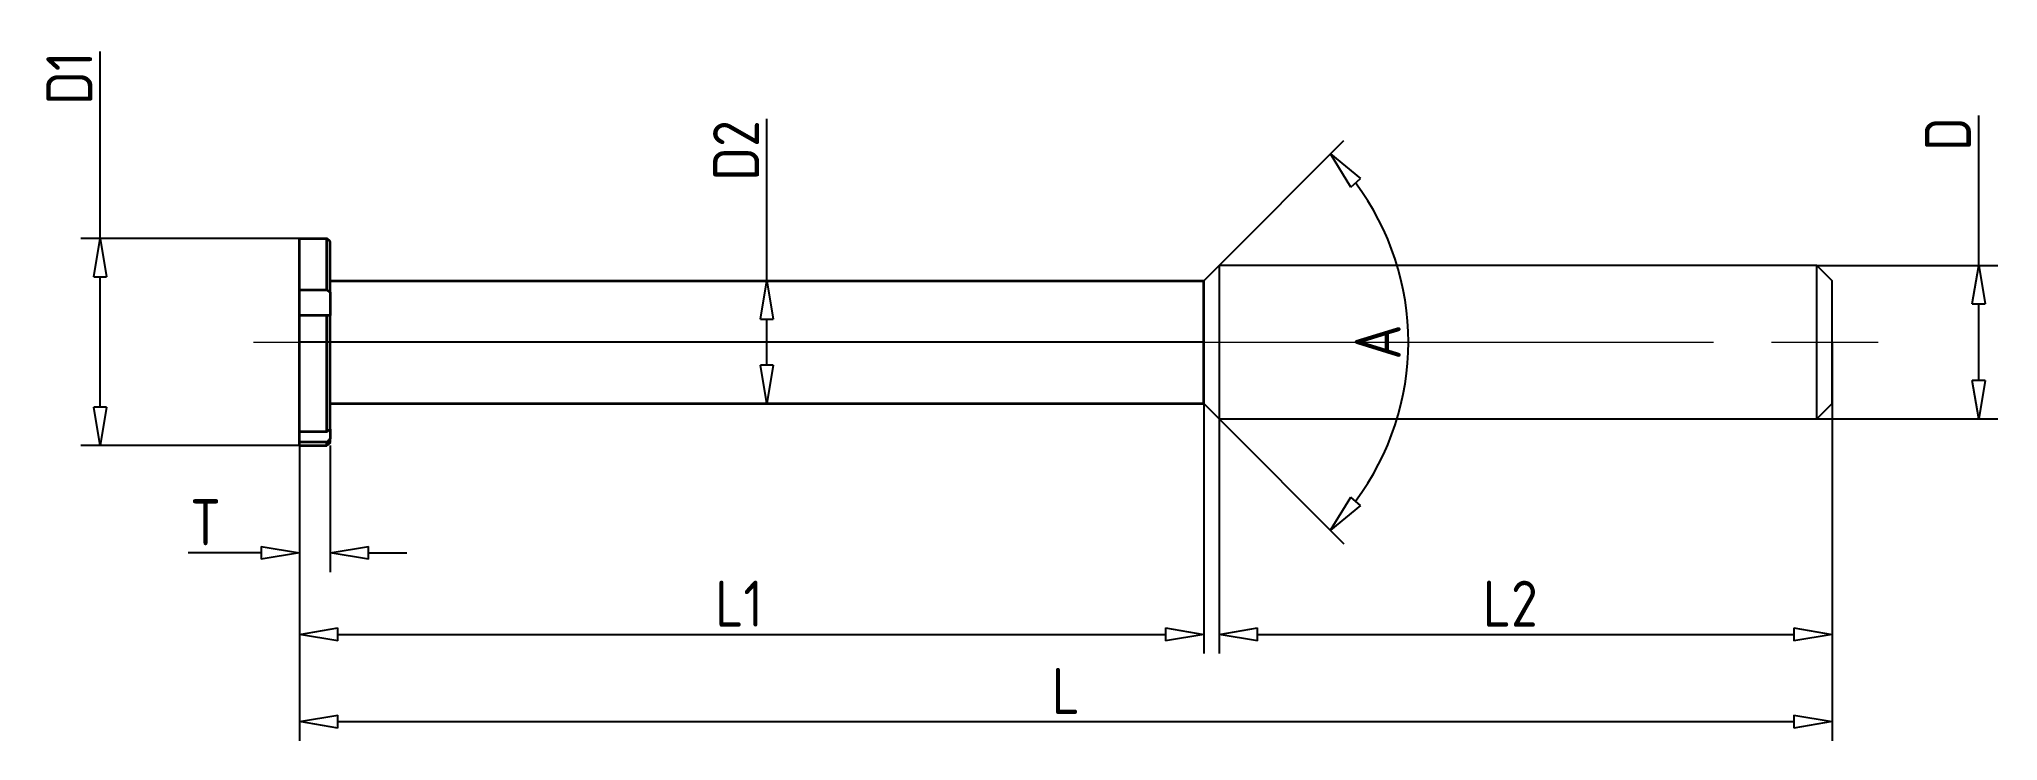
# Model space of a CAD drawing. Header units: millimetres. Extents: x -14 to 114, y -26 to 20.
import ezdxf

# ---------------------------------------------------------------- set-up
doc = ezdxf.new("R2010")
doc.units = ezdxf.units.MM
doc.linetypes.add('CENTER', pattern=[50.8, 31.75, -6.35, 6.35, -6.35])
doc.layers.add('中心线', color=1, linetype='CENTER', lineweight=15)
doc.styles.add('工程字', font='gbenor.shx', dxfattribs={"bigfont": 'gbcbig.shx'})
doc.dimstyles.new('ZQH', dxfattribs={"dimtxt": 3, "dimasz": 2.5, "dimexe": 1.25, "dimexo": 0, "dimgap": 0.5, "dimtad": 1, "dimdec": 3, "dimdsep": 46, "dimtxsty": '工程字', "dimblk": 'CLOSEDBLANK', "dimcen": -0.8, "dimclrd": 3, "dimclre": 3, "dimclrt": 3, "dimadec": 1, "dimazin": 2, "dimtfac": 1, "dimtdec": 3, "dimtofl": 0, "dimtmove": 0, "dimatfit": 3, "dimldrblk": 'CLOSEDBLANK', "dimfxl": 1, "dimtolj": 1, "dimtzin": 0, "dimarcsym": 0})

# ---------------------------------------------------------------- blocks, each defined once
blk = doc.blocks.new('_ClosedBlank')
at = {"color": 0, "linetype": 'ByBlock', "lineweight": -2}
for p, q in [((-1, 0.167), (0, 0)), ((-1, 0.167), (-1, -0.167)), ((0, 0), (-1, -0.167))]:
    blk.add_line(p, q, dxfattribs=at)
blk = doc.blocks.new('*D11')
at = {"color": 0, "lineweight": -2, "transparency": 16777216}
for p, q in [((112.56, 5), (112.56, 14.76)), ((102, 5), (113.81, 5)), ((112.56, -2.5), (112.56, 2.5)), ((102, -5), (113.81, -5))]:
    blk.add_line(p, q, dxfattribs=at)
at = {"layer": 'Defpoints', "color": 0, "transparency": 16777216}
for p in [(102, 5), (102, -5), (112.56, -5)]:
    blk.add_point(p, dxfattribs=at)
at = {"color": 0, "lineweight": -2, "transparency": 16777216, "xscale": 2.5, "yscale": 2.5, "zscale": 2.5}
for p, rotation in [((112.56, 5), 90), ((112.56, -5), 270)]:
    blk.add_blockref('_ClosedBlank', p, dxfattribs=dict(at, rotation=rotation))
at = {"color": 0, "transparency": 16777216, "insert": (110.55, 13.56), "char_height": 3, "attachment_point": 5, "rotation": 90, "style": '工程字'}
blk.add_mtext('\\A1;D', dxfattribs=at)
blk = doc.blocks.new('*D12')
at = {"color": 0, "lineweight": -2, "transparency": 16777216}
for p, q in [((63, -5), (63, -20.31)), ((103, -4), (103, -20.31)), ((65.5, -19.06), (100.5, -19.06))]:
    blk.add_line(p, q, dxfattribs=at)
at = {"layer": 'Defpoints', "color": 0, "transparency": 16777216}
for p in [(63, -5), (103, -4), (103, -19.06)]:
    blk.add_point(p, dxfattribs=at)
at = {"color": 0, "lineweight": -2, "transparency": 16777216, "xscale": 2.5, "yscale": 2.5, "zscale": 2.5, "rotation": 180}
blk.add_blockref('_ClosedBlank', (63, -19.06), dxfattribs=at)
at = {"color": 0, "lineweight": -2, "transparency": 16777216, "xscale": 2.5, "yscale": 2.5, "zscale": 2.5}
blk.add_blockref('_ClosedBlank', (103, -19.06), dxfattribs=at)
at = {"color": 0, "transparency": 16777216, "insert": (82, -17.06), "char_height": 3, "attachment_point": 5, "style": '工程字'}
blk.add_mtext('\\A1;L2', dxfattribs=at)
blk = doc.blocks.new('*D13')
at = {"color": 0, "lineweight": -2, "transparency": 16777216}
for p, q in [((3, -6.75), (3, -15)), ((5, -6.75), (5, -15)), ((0.5, -13.75), (-4.25, -13.75)), ((7.5, -13.75), (10, -13.75))]:
    blk.add_line(p, q, dxfattribs=at)
at = {"layer": 'Defpoints', "color": 0, "transparency": 16777216}
for p in [(3, -6.75), (5, -6.75), (5, -13.75)]:
    blk.add_point(p, dxfattribs=at)
at = {"color": 0, "lineweight": -2, "transparency": 16777216, "xscale": 2.5, "yscale": 2.5, "zscale": 2.5}
blk.add_blockref('_ClosedBlank', (3, -13.75), dxfattribs=at)
at = {"color": 0, "lineweight": -2, "transparency": 16777216, "xscale": 2.5, "yscale": 2.5, "zscale": 2.5, "rotation": 180}
blk.add_blockref('_ClosedBlank', (5, -13.75), dxfattribs=at)
at = {"color": 0, "transparency": 16777216, "insert": (-3.125, -11.75), "char_height": 3, "attachment_point": 5, "style": '工程字'}
blk.add_mtext('\\A1;T', dxfattribs=at)
blk = doc.blocks.new('*D14')
at = {"color": 0, "lineweight": -2, "transparency": 16777216}
for p, q in [((3, -4), (3, -20.31)), ((62, -4), (62, -20.31)), ((5.5, -19.06), (59.5, -19.06))]:
    blk.add_line(p, q, dxfattribs=at)
at = {"layer": 'Defpoints', "color": 0, "transparency": 16777216}
for p in [(3, -4), (62, -4), (62, -19.06)]:
    blk.add_point(p, dxfattribs=at)
at = {"color": 0, "lineweight": -2, "transparency": 16777216, "xscale": 2.5, "yscale": 2.5, "zscale": 2.5, "rotation": 180}
blk.add_blockref('_ClosedBlank', (3, -19.06), dxfattribs=at)
at = {"color": 0, "lineweight": -2, "transparency": 16777216, "xscale": 2.5, "yscale": 2.5, "zscale": 2.5}
blk.add_blockref('_ClosedBlank', (62, -19.06), dxfattribs=at)
at = {"color": 0, "transparency": 16777216, "insert": (31.69, -17.06), "char_height": 3, "attachment_point": 5, "style": '工程字'}
blk.add_mtext('\\A1;L1', dxfattribs=at)
blk = doc.blocks.new('*D15')
at = {"color": 0, "lineweight": -2, "transparency": 16777216}
for p, q in [((3, 0), (3, -26)), ((103, 0), (103, -26)), ((5.5, -24.75), (100.5, -24.75))]:
    blk.add_line(p, q, dxfattribs=at)
at = {"layer": 'Defpoints', "color": 0, "transparency": 16777216}
for p in [(3, 0), (103, 0), (103, -24.75)]:
    blk.add_point(p, dxfattribs=at)
at = {"color": 0, "lineweight": -2, "transparency": 16777216, "xscale": 2.5, "yscale": 2.5, "zscale": 2.5, "rotation": 180}
blk.add_blockref('_ClosedBlank', (3, -24.75), dxfattribs=at)
at = {"color": 0, "lineweight": -2, "transparency": 16777216, "xscale": 2.5, "yscale": 2.5, "zscale": 2.5}
blk.add_blockref('_ClosedBlank', (103, -24.75), dxfattribs=at)
at = {"color": 0, "transparency": 16777216, "insert": (53, -22.75), "char_height": 3, "attachment_point": 5, "style": '工程字'}
blk.add_mtext('\\A1;L', dxfattribs=at)
blk = doc.blocks.new('*D16')
at = {"color": 0, "lineweight": -2, "transparency": 16777216}
for p, q in [((-10, 6.75), (-10, 18.95)), ((3, 6.75), (-11.25, 6.75)), ((-10, -4.25), (-10, 4.25)), ((3, -6.75), (-11.25, -6.75))]:
    blk.add_line(p, q, dxfattribs=at)
at = {"layer": 'Defpoints', "color": 0, "transparency": 16777216}
for p in [(3, 6.75), (-10, -6.75), (3, -6.75)]:
    blk.add_point(p, dxfattribs=at)
at = {"color": 0, "lineweight": -2, "transparency": 16777216, "xscale": 2.5, "yscale": 2.5, "zscale": 2.5}
for p, rotation in [((-10, 6.75), 90), ((-10, -6.75), 270)]:
    blk.add_blockref('_ClosedBlank', p, dxfattribs=dict(at, rotation=rotation))
at = {"color": 0, "transparency": 16777216, "insert": (-12.01, 17.2), "char_height": 3, "attachment_point": 5, "rotation": 90, "style": '工程字'}
blk.add_mtext('\\A1;D1', dxfattribs=at)
blk = doc.blocks.new('*D17')
at = {"color": 0, "lineweight": -2, "transparency": 16777216}
for p, q in [((33.5, 4), (33.5, 14.56)), ((5, 4), (34.75, 4)), ((33.5, -1.5), (33.5, 1.5)), ((5, -4), (34.75, -4))]:
    blk.add_line(p, q, dxfattribs=at)
at = {"layer": 'Defpoints', "color": 0, "transparency": 16777216}
for p in [(5, 4), (5, -4), (33.5, -4)]:
    blk.add_point(p, dxfattribs=at)
at = {"color": 0, "lineweight": -2, "transparency": 16777216, "xscale": 2.5, "yscale": 2.5, "zscale": 2.5}
for p, rotation in [((33.5, 4), 90), ((33.5, -4), 270)]:
    blk.add_blockref('_ClosedBlank', p, dxfattribs=dict(at, rotation=rotation))
at = {"color": 0, "transparency": 16777216, "insert": (31.49, 12.49), "char_height": 3, "attachment_point": 5, "rotation": 90, "style": '工程字'}
blk.add_mtext('\\A1;D2', dxfattribs=at)
blk = doc.blocks.new('*D18')
at = {"color": 0, "lineweight": -2, "transparency": 16777216}
for p, q in [((63, 5), (71.15, 13.15)), ((63, -5), (71.15, -13.15))]:
    blk.add_line(p, q, dxfattribs=at)
at = {"lineweight": -2, "transparency": 16777216}
blk.add_arc((58, 0), 17.35, 323.2622, 36.7378, dxfattribs=at)
at = {"layer": 'Defpoints', "color": 0, "transparency": 16777216}
for p in [(62, 4, -1), (63, 5, -1), (62, -4, -1), (63, -5, -1), (74.76, -4.49)]:
    blk.add_point(p, dxfattribs=at)
at = {"lineweight": -2, "transparency": 16777216, "xscale": 2.5, "yscale": 2.5, "zscale": 2.5}
for p, rotation in [((70.27, 12.27), 130.8689066104343), ((70.27, -12.27), 229.1310933895656)]:
    blk.add_blockref('_ClosedBlank', p, dxfattribs=dict(at, rotation=rotation))
at = {"color": 0, "transparency": 16777216, "insert": (73.35, 0), "char_height": 3, "attachment_point": 5, "rotation": 90, "style": '工程字'}
blk.add_mtext('\\A1;A', dxfattribs=at)

msp = doc.modelspace()

# ---------------------------------------------------------------- linework, layer by layer
at = {"lineweight": 35}
for p, q in [((3, 3.3973), (3, 6.75)), ((3, 3.3973), (3, 6.75)), ((3, 6.75), (3, 6.75)), ((3, 6.75), (4.8, 6.75)), ((4.8, 3.3973), (4.8, 6.75)), ((5, 6.55), (4.8, 6.75)), ((5, 3.2509), (5, 6.55)), ((62, -4), (62, 4)), ((3, 1.7221), (3, 3.3973)), ((3, 3.3973), (3, 3.3973)), ((3, 3.3973), (4.8, 3.3973)), ((5, 3.2509), (5, 1.7221)), ((3, -5.8327), (3, 1.7221)), ((4.8, 1.7221), (3, 1.7221)), ((3, 1.7221), (3, 1.7221)), ((3, -5.8327), (3, 1.7221)), ((4.8, -5.8327), (4.8, 1.7221)), ((5, -5.6863), (5, 1.7221)), ((3, -5.8327), (3, -5.8327)), ((3, -5.8327), (4.8, -5.8327)), ((3, -6.5266), (3, -5.8327)), ((5, -5.6863), (5, -6.3196)), ((5, -6.55), (5, -6.3196)), ((3, -6.75), (3, -6.5266)), ((3, -6.75), (3, -6.5266)), ((4.8, -6.5266), (3, -6.5266)), ((3, -6.5266), (3, -6.5266)), ((3, -6.75), (3, -6.75)), ((3, -6.75), (4.8, -6.75)), ((4.8, -6.75), (4.8, -6.5266)), ((5, -6.55), (4.8, -6.75))]:
    msp.add_line(p, q, dxfattribs=at)
at = {"color": 0, "lineweight": 35}
for p, q in [((5, 4), (62, 4)), ((5, -4), (62, -4))]:
    msp.add_line(p, q, dxfattribs=at)
for p, q in [((62, 4), (63, 5)), ((63, 5), (63, -5)), ((102, 5), (63, 5)), ((102, 5), (103, 4)), ((102, -5), (102, 5)), ((103, -4), (103, 4)), ((62, -4), (63, -5)), ((63, -5), (102, -5)), ((103, -4), (102, -5))]:
    msp.add_line(p, q)
at = {"color": 0}
msp.add_lwpolyline([(3, 0), (3, 6.75), (3, 6.75), (3, 6.75), (4.8, 6.75), (4.8, 6.75), (5, 6.55), (5, 4), (62, 4), (62, 0), (3, 0)], dxfattribs=at)
at = {"color": 0, "extrusion": (0, -1.22465e-16, -1)}
msp.add_lwpolyline([(-3, 0), (-3, -6.75), (-3, -6.75), (-3, -6.75), (-4.8, -6.75), (-4.8, -6.75), (-5, -6.55), (-5, -4), (-62, -4), (-62, 0), (-3, 0)], dxfattribs=at)
at = {"lineweight": 35}
for points, weights in [([(4.8, 3.3973), (4.9016, 3.323), (5, 3.2509)], [1, 1.00012121587, 1]), ([(5, 1.7221), (4.9016, 1.7221), (4.8, 1.7221)], [1, 1.00012121579, 1]), ([(4.8, -5.8327), (4.9016, -5.7584), (5, -5.6863)], [1, 1.00012121584, 1]), ([(5, -6.3196), (4.9016, -6.4215), (4.8, -6.5266)], [1, 1.00012121579, 1])]:
    msp.add_rational_spline(points, weights, degree=2, dxfattribs=at)
at = {"layer": '中心线'}
for p, q in [((0, 0), (106, 0, 2)), ((60.9414, 0), (104.7423, 0))]:
    msp.add_line(p, q, dxfattribs=at)

# ---------------------------------------------------------------- dimensions: what is measured, and where the dimension line sits
for base, p1, p2, text, picture, middle in [((-10, -6.75), (3, 6.75), (3, -6.75), 'D1', '*D16', (-10, 17.2007)), ((33.5016, -4), (5, 4), (5, -4), 'D2', '*D17', (33.5016, 12.4882)), ((112.5589, -5), (102, 5), (102, -5), 'D', '*D11', (112.5589, 13.5626))]:
    dim = msp.add_linear_dim(base=base, p1=p1, p2=p2, angle=90, text=text, dimstyle='ZQH', override={"dimclrd": 0, "dimclre": 0, "dimclrt": 0})
    dim.commit()
    dim.dimension.update_dxf_attribs({"geometry": picture, "text_midpoint": middle, "dimtype": 160})
dim = msp.add_angular_dim_2l(base=(74.7605, -4.491), line1=((62, -4), (63, -5)), line2=((62, 4), (63, 5)), text='A', dimstyle='ZQH', override={"dimclrd": 256, "dimclre": 0, "dimclrt": 0})
dim.commit()
dim.dimension.update_dxf_attribs({"geometry": '*D18', "text_midpoint": (73.3518, 0, 1)})
dim = msp.add_linear_dim(base=(103, -24.75), p1=(3, 0), p2=(103, 0), text='L', dimstyle='ZQH', override={"dimclrd": 0, "dimclre": 0, "dimclrt": 0})
dim.commit()
dim.dimension.update_dxf_attribs({"geometry": '*D15', "text_midpoint": (53, -22.75)})
for base, p1, p2, text, picture, middle in [((62, -19.0624), (3, -4), (62, -4), 'L1', '*D14', (31.6922, -19.0624)), ((103, -19.0624), (63, -5), (103, -4), 'L2', '*D12', (82, -19.0624)), ((5, -13.75), (3, -6.75), (5, -6.75), 'T', '*D13', (-3.125, -13.75))]:
    dim = msp.add_linear_dim(base=base, p1=p1, p2=p2, text=text, dimstyle='ZQH', override={"dimclrd": 0, "dimclre": 0, "dimclrt": 0})
    dim.commit()
    dim.dimension.update_dxf_attribs({"geometry": picture, "text_midpoint": middle, "dimtype": 160})

doc.saveas('drawing.dxf')
